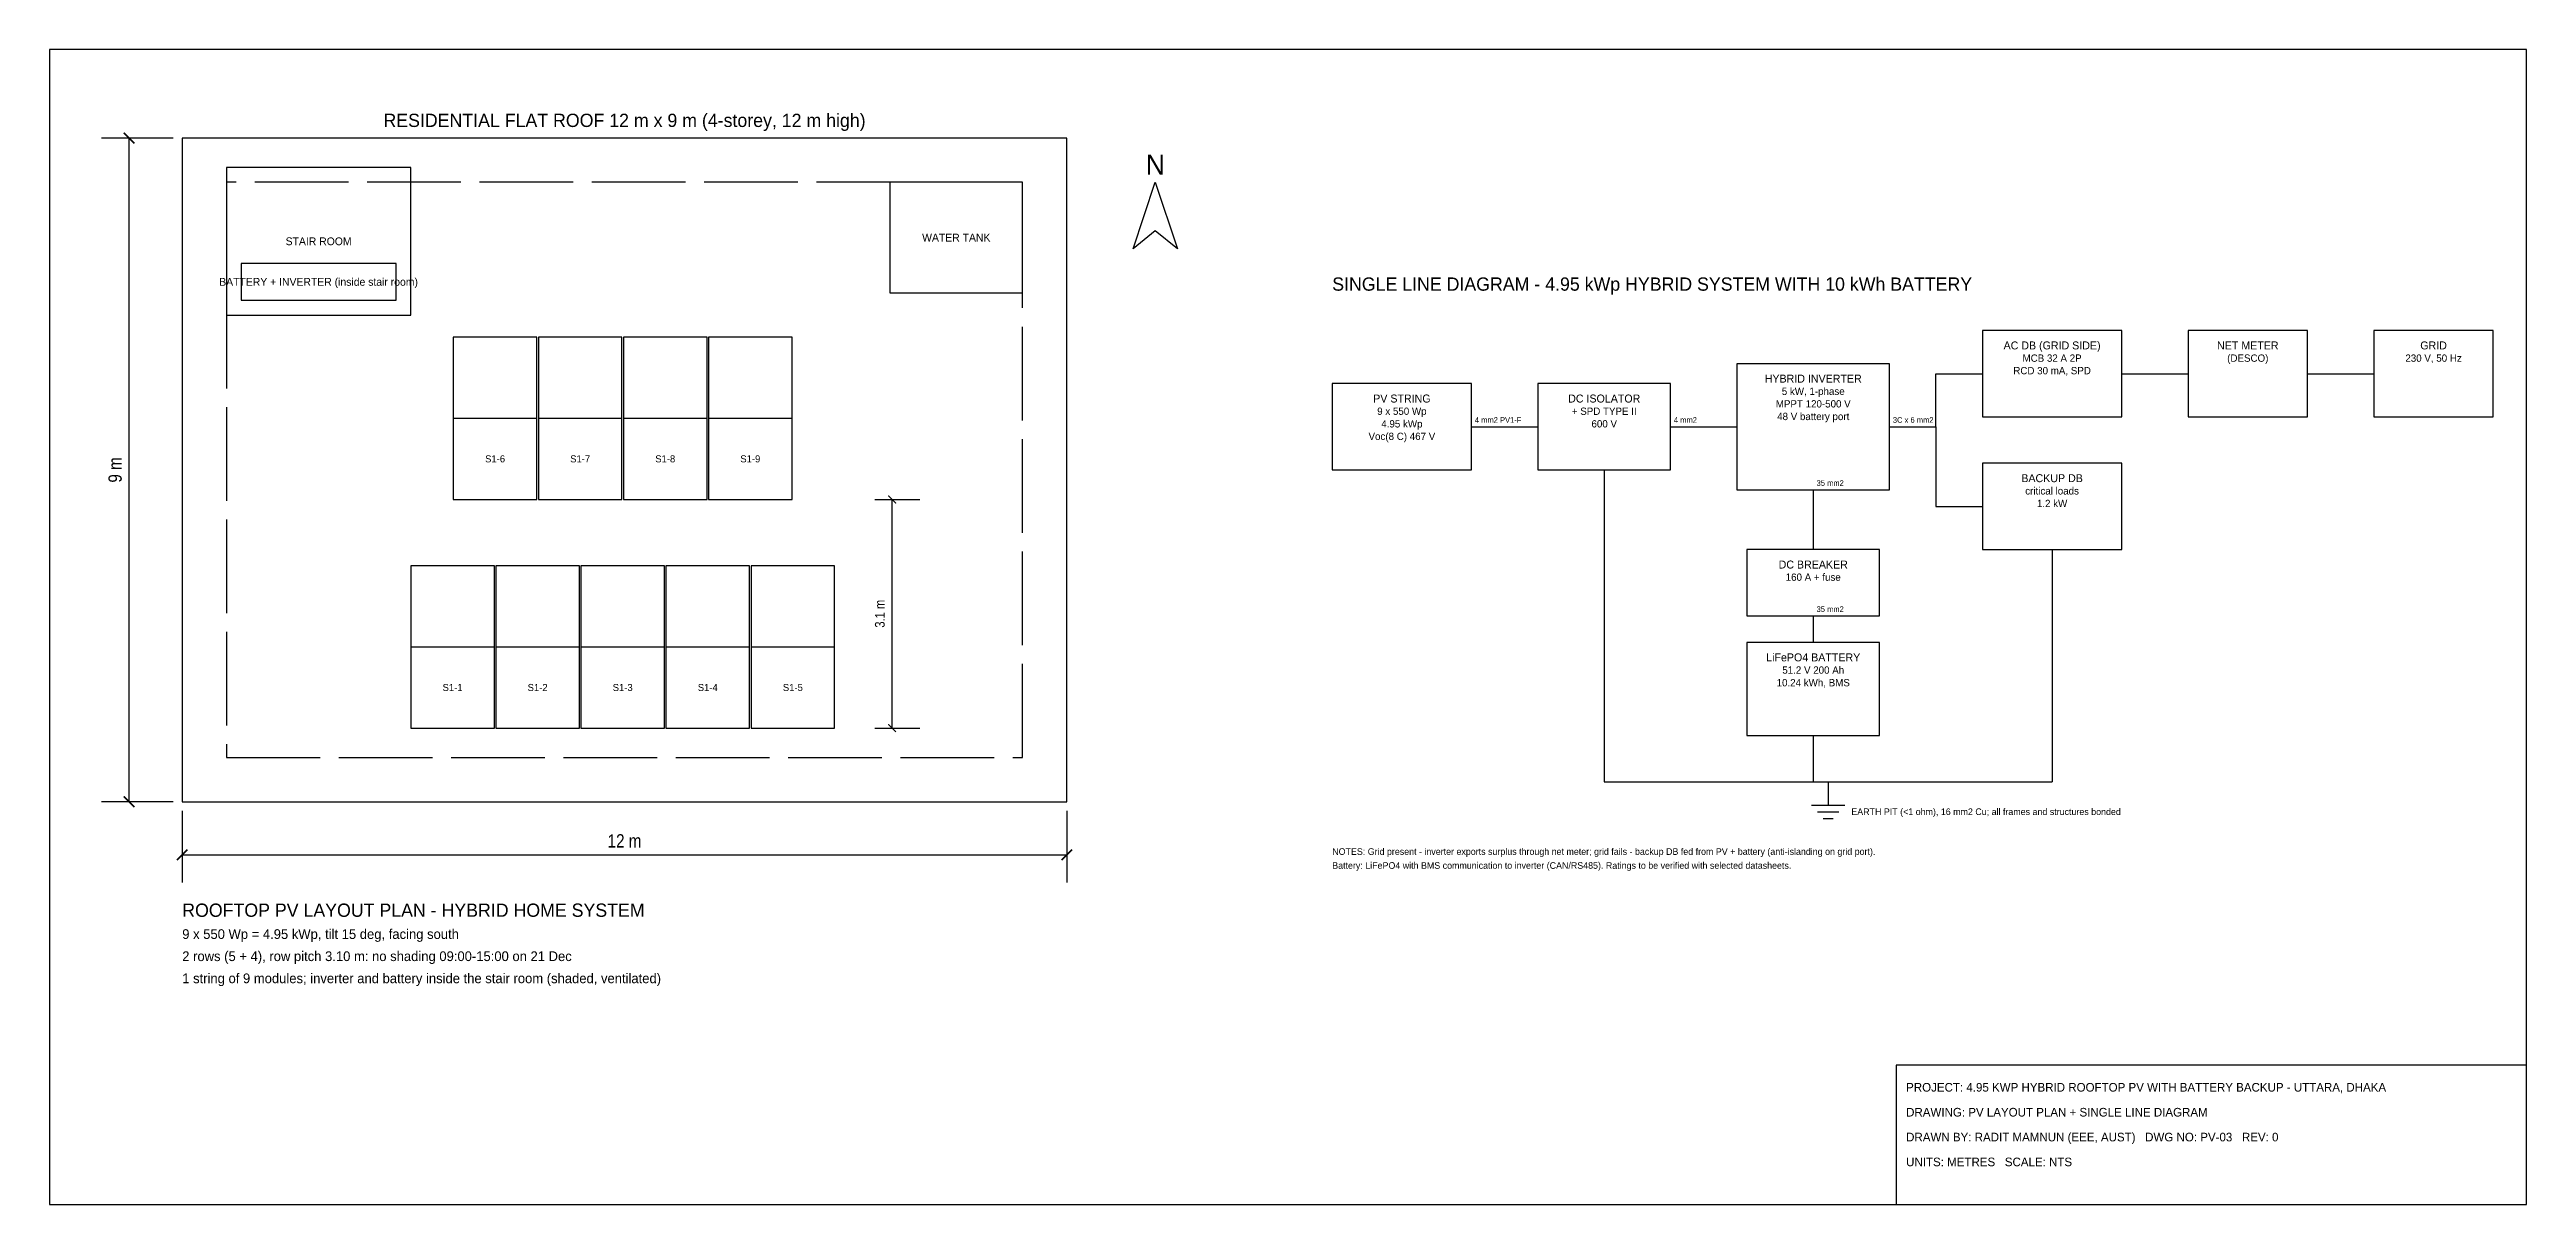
# Model space of a CAD drawing. Header units: metres. Extents: x -1.8 to 31.8, y -5.5 to 10.2.
import ezdxf
from ezdxf.enums import TextEntityAlignment as Align

# ---------------------------------------------------------------- set-up
doc = ezdxf.new("R2010")
doc.units = ezdxf.units.M
doc.linetypes.add('DASHED', pattern=[1.524, 1.27, -0.254])
for name, color, linetype in [('DIM', 7, 'Continuous'), ('OBSTRUCTION', 8, 'Continuous'), ('OUTLINE', 7, 'Continuous'), ('PV_MODULE', 5, 'Continuous'), ('SETBACK', 1, 'DASHED'), ('SLD', 7, 'Continuous'), ('STRING_1', 3, 'Continuous'), ('STRUCTURE', 8, 'Continuous'), ('TEXT', 7, 'Continuous'), ('TITLE', 7, 'Continuous')]:
    doc.layers.add(name, color=color, linetype=linetype)
doc.styles.add('OpenSansCondensed-Light', font='OpenSansCondensed-Light.ttf')
doc.dimstyles.new('EZDXF', dxfattribs={"dimtxt": 0.25, "dimasz": 0.175, "dimexe": 0.375, "dimexo": 0.125, "dimgap": 0.1, "dimtad": 1, "dimlfac": 100, "dimzin": 12, "dimdsep": 46, "dimtxsty": 'OpenSansCondensed-Light', "dimblk": 'ARCHTICK', "dimcen": 2.5, "dimazin": 3, "dimtfac": 0.5, "dimtmove": 2, "dimatfit": 3, "dimfxl": 1, "dimarcsym": 0})

# ---------------------------------------------------------------- blocks, each defined once
blk = doc.blocks.new('_ARCHTICK')
at = {"color": 0, "linetype": 'ByBlock', "const_width": 0.15}
blk.add_lwpolyline([(-0.5, -0.5), (0.5, 0.5)], dxfattribs=at)

msp = doc.modelspace()

# ---------------------------------------------------------------- linework, layer by layer
at = {"layer": 'OBSTRUCTION'}
for points in [[(0.6, 6.6), (3.1, 6.6), (3.1, 8.6), (0.6, 8.6)], [(9.6, 6.9), (11.4, 6.9), (11.4, 8.4), (9.6, 8.4)]]:
    msp.add_lwpolyline(points, close=True, dxfattribs=at)
at = {"layer": 'OUTLINE'}
msp.add_lwpolyline([(0, 0), (12, 0), (12, 9), (0, 9)], close=True, dxfattribs=at)
at = {"layer": 'PV_MODULE'}
for points in [[(3.677, 5.2), (4.811, 5.2)], [(4.831, 5.2), (5.965, 5.2)], [(5.985, 5.2), (7.119, 5.2)], [(7.139, 5.2), (8.273, 5.2)], [(3.1, 2.1), (4.234, 2.1)], [(4.254, 2.1), (5.388, 2.1)], [(5.408, 2.1), (6.542, 2.1)], [(6.562, 2.1), (7.696, 2.1)], [(7.716, 2.1), (8.85, 2.1)]]:
    msp.add_lwpolyline(points, dxfattribs=at)
at = {"layer": 'SETBACK'}
msp.add_lwpolyline([(0.6, 0.6), (11.4, 0.6), (11.4, 8.4), (0.6, 8.4)], close=True, dxfattribs=at)
at = {"layer": 'SLD'}
for points in [[(24.42, 5.22), (26.31, 5.22), (26.31, 6.39), (24.42, 6.39)], [(27.21, 5.22), (28.83, 5.22), (28.83, 6.39), (27.21, 6.39)], [(29.73, 5.22), (31.35, 5.22), (31.35, 6.39), (29.73, 6.39)], [(21.09, 4.23), (23.16, 4.23), (23.16, 5.94), (21.09, 5.94)], [(15.6, 4.5), (17.49, 4.5), (17.49, 5.67), (15.6, 5.67)], [(18.39, 4.5), (20.19, 4.5), (20.19, 5.67), (18.39, 5.67)], [(24.42, 3.42), (26.31, 3.42), (26.31, 4.59), (24.42, 4.59)], [(21.225, 2.52), (23.025, 2.52), (23.025, 3.42), (21.225, 3.42)], [(21.225, 0.9), (23.025, 0.9), (23.025, 2.16), (21.225, 2.16)]]:
    msp.add_lwpolyline(points, close=True, dxfattribs=at)
for points in [[(23.16, 5.085), (23.79, 5.085), (23.79, 5.805), (24.42, 5.805)], [(26.31, 5.805), (27.21, 5.805)], [(28.83, 5.805), (29.73, 5.805)], [(17.49, 5.085), (18.39, 5.085)], [(20.19, 5.085), (21.09, 5.085)], [(23.16, 5.085), (23.79, 5.085), (23.79, 4.005), (24.42, 4.005)], [(19.29, 4.5), (19.29, 0.27)], [(22.125, 4.23), (22.125, 3.42)], [(25.365, 3.42), (25.365, 0.27)], [(22.125, 2.52), (22.125, 2.16)], [(22.125, 0.9), (22.125, 0.27)], [(19.29, 0.27), (25.365, 0.27)], [(22.328, 0.27), (22.328, -0.045)], [(22.102, -0.045), (22.552, -0.045)], [(22.181, -0.135), (22.474, -0.135)], [(22.26, -0.225), (22.395, -0.225)]]:
    msp.add_lwpolyline(points, dxfattribs=at)
at = {"layer": 'STRING_1'}
for points in [[(3.677, 4.1), (4.811, 4.1), (4.811, 6.3), (3.677, 6.3)], [(4.831, 4.1), (5.965, 4.1), (5.965, 6.3), (4.831, 6.3)], [(5.985, 4.1), (7.119, 4.1), (7.119, 6.3), (5.985, 6.3)], [(7.139, 4.1), (8.273, 4.1), (8.273, 6.3), (7.139, 6.3)], [(3.1, 1), (4.234, 1), (4.234, 3.2), (3.1, 3.2)], [(4.254, 1), (5.388, 1), (5.388, 3.2), (4.254, 3.2)], [(5.408, 1), (6.542, 1), (6.542, 3.2), (5.408, 3.2)], [(6.562, 1), (7.696, 1), (7.696, 3.2), (6.562, 3.2)], [(7.716, 1), (8.85, 1), (8.85, 3.2), (7.716, 3.2)]]:
    msp.add_lwpolyline(points, close=True, dxfattribs=at)
at = {"layer": 'STRUCTURE'}
msp.add_lwpolyline([(0.8, 6.8), (2.9, 6.8), (2.9, 7.3), (0.8, 7.3)], close=True, dxfattribs=at)
at = {"layer": 'TEXT'}
msp.add_lwpolyline([(12.9, 7.5), (13.2, 8.4), (13.5, 7.5), (13.2, 7.74)], close=True, dxfattribs=at)
at = {"layer": 'TITLE'}
for points in [[(-1.8, -5.46), (31.8, -5.46), (31.8, 10.2), (-1.8, 10.2)], [(23.25, -5.46), (31.8, -5.46), (31.8, -3.57), (23.25, -3.57)]]:
    msp.add_lwpolyline(points, close=True, dxfattribs=at)

# ---------------------------------------------------------------- texts
at = {"layer": 'SLD'}
for s, height, p in [('SINGLE LINE DIAGRAM - 4.95 kWp HYBRID SYSTEM WITH 10 kWh BATTERY', 0.18, (15.6, 6.93)), ('4 mm2 PV1-F', 0.0765, (17.535, 5.139)), ('4 mm2', 0.0765, (20.235, 5.139)), ('3C x 6 mm2', 0.0765, (23.205, 5.139)), ('35 mm2', 0.0765, (22.17, 4.284)), ('35 mm2', 0.0765, (22.17, 2.574)), ('EARTH PIT (<1 ohm), 16 mm2 Cu; all frames and structures bonded', 0.09, (22.642, -0.18)), ('NOTES: Grid present - inverter exports surplus through net meter; grid fails - backup DB fed from PV + battery (anti-islanding on grid port).', 0.09, (15.6, -0.72)), ('Battery: LiFePO4 with BMS communication to inverter (CAN/RS485). Ratings to be verified with selected datasheets.', 0.09, (15.6, -0.909))]:
    msp.add_text(s, height=height, dxfattribs=at).set_placement(p)
for s, height, p in [('AC DB (GRID SIDE)', 0.108, (25.365, 6.188)), ('MCB 32 A 2P', 0.099, (25.365, 6.016)), ('NET METER', 0.108, (28.02, 6.188)), ('(DESCO)', 0.099, (28.02, 6.016)), ('230 V, 50 Hz', 0.099, (30.54, 6.016)), ('GRID', 0.108, (30.54, 6.188)), ('HYBRID INVERTER', 0.108, (22.125, 5.738)), ('RCD 30 mA, SPD', 0.099, (25.365, 5.846)), ('PV STRING', 0.108, (16.545, 5.468)), ('DC ISOLATOR', 0.108, (19.29, 5.468)), ('MPPT 120-500 V', 0.099, (22.125, 5.396)), ('5 kW, 1-phase', 0.099, (22.125, 5.566)), ('9 x 550 Wp', 0.099, (16.545, 5.296)), ('4.95 kWp', 0.099, (16.545, 5.125)), ('+ SPD TYPE II', 0.099, (19.29, 5.296)), ('600 V', 0.099, (19.29, 5.125)), ('48 V battery port', 0.099, (22.125, 5.225)), ('Voc(8 C) 467 V', 0.099, (16.545, 4.955)), ('BACKUP DB', 0.108, (25.365, 4.388)), ('critical loads', 0.099, (25.365, 4.216)), ('1.2 kW', 0.099, (25.365, 4.045)), ('DC BREAKER', 0.108, (22.125, 3.217)), ('160 A + fuse', 0.099, (22.125, 3.046)), ('LiFePO4 BATTERY', 0.108, (22.125, 1.958)), ('51.2 V 200 Ah', 0.099, (22.125, 1.786)), ('10.24 kWh, BMS', 0.099, (22.125, 1.615))]:
    msp.add_text(s, height=height, dxfattribs=at).set_placement(p, align=Align.MIDDLE_CENTER)
at = {"layer": 'TEXT'}
for s, height, p in [('RESIDENTIAL FLAT ROOF 12 m x 9 m (4-storey, 12 m high)', 0.18, (6, 9.24)), ('N', 0.27, (13.2, 8.64)), ('STAIR ROOM', 0.1056, (1.85, 7.6)), ('WATER TANK', 0.1056, (10.5, 7.65)), ('BATTERY + INVERTER (inside stair room)', 0.1056, (1.85, 7.05)), ('S1-6', 0.096, (4.244, 4.65)), ('S1-7', 0.096, (5.398, 4.65)), ('S1-8', 0.096, (6.552, 4.65)), ('S1-9', 0.096, (7.706, 4.65)), ('S1-1', 0.096, (3.667, 1.55)), ('S1-2', 0.096, (4.821, 1.55)), ('S1-3', 0.096, (5.975, 1.55)), ('S1-4', 0.096, (7.129, 1.55)), ('S1-5', 0.096, (8.283, 1.55))]:
    msp.add_text(s, height=height, dxfattribs=at).set_placement(p, align=Align.MIDDLE_CENTER)
for s, height, p in [('ROOFTOP PV LAYOUT PLAN - HYBRID HOME SYSTEM', 0.18, (0, -1.56)), ('9 x 550 Wp = 4.95 kWp, tilt 15 deg, facing south', 0.132, (0, -1.86)), ('2 rows (5 + 4), row pitch 3.10 m: no shading 09:00-15:00 on 21 Dec', 0.132, (0, -2.16)), ('1 string of 9 modules; inverter and battery inside the stair room (shaded, ventilated)', 0.132, (0, -2.46))]:
    msp.add_text(s, height=height, dxfattribs=at).set_placement(p)
at = {"layer": 'TITLE'}
for s, p in [('PROJECT: 4.95 KWP HYBRID ROOFTOP PV WITH BATTERY BACKUP - UTTARA, DHAKA', (23.385, -3.93)), ('DRAWING: PV LAYOUT PLAN + SINGLE LINE DIAGRAM', (23.385, -4.268)), ('DRAWN BY: RADIT MAMNUN (EEE, AUST)   DWG NO: PV-03   REV: 0', (23.385, -4.605)), ('UNITS: METRES   SCALE: NTS', (23.385, -4.942))]:
    msp.add_text(s, height=0.117, dxfattribs=at).set_placement(p)

# ---------------------------------------------------------------- dimensions: what is measured, and where the dimension line sits
at = {"layer": 'DIM'}
for base, p1, p2, override in [((-0.72, 0), (0, 0), (0, 9), {"dimtxt": 0.18, "dimasz": 0.144, "dimdec": 2, "dimlfac": 1, "dimpost": '<> m'}), ((9.63, 1), (9.27, 1), (9.27, 4.1), {"dimtxt": 0.132, "dimasz": 0.1056, "dimdec": 2, "dimlfac": 1, "dimpost": '<> m'})]:
    msp.add_linear_dim(base=base, p1=p1, p2=p2, angle=90, dimstyle='EZDXF', override=override, dxfattribs=at).render()
msp.add_linear_dim(base=(0, -0.72), p1=(0, 0), p2=(12, 0), dimstyle='EZDXF', override={"dimtxt": 0.18, "dimasz": 0.144, "dimdec": 2, "dimlfac": 1, "dimpost": '<> m'}, dxfattribs=at).render()

doc.saveas('drawing.dxf')
